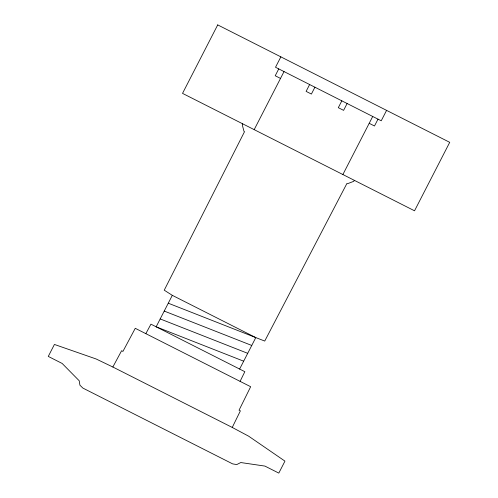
<?xml version="1.0" encoding="UTF-8"?>
<svg xmlns="http://www.w3.org/2000/svg" width="498" height="498" viewBox="0 0 498 498"><rect width="100%" height="100%" fill="white"/><g stroke="black" fill="none" stroke-linecap="round" stroke-linejoin="round"><path stroke-width="0.75" d="M242.694 123.828L242.271 124.892L243.995 131.385L244.53 131.659L164.24 290.185L172.314 295.339L255.798 337.594L264.737 341.055L346.907 183.476L347.442 183.75L353.754 181.316L354.371 180.351M240.086 381.362L244.835 371.689L150.938 324.161L145.833 333.66M232.249 427.44L240.385 410.85L239.059 410.184L250.662 386.716L135.263 328.307L122.931 351.401L121.605 350.735L112.853 367.014L96.12 358.977L54.425 344.448L48.275 356.412L62.157 363.459L79.226 380.777L79.923 385.191L82.886 388.085L232.653 463.887L236.755 464.572L240.764 462.542L264.905 466.084L278.812 473.1L284.956 461.129L248.626 436.167L232.249 427.44L112.853 367.014M280.86 56.859L275.512 67.267L381.238 120.784L386.585 110.375M278.743 68.905L275.226 75.752L280.511 78.423M254.185 129.642L284.028 71.581M172.314 295.339L156.148 326.8L243.671 361.187M309.632 84.536L306.114 91.383L311.399 94.06L314.917 87.212M341.833 100.833L338.31 107.68L343.601 110.357L347.118 103.509M239.625 369.055L255.798 337.594L168.274 303.201M342.879 174.537L372.722 116.47M378.007 119.147L374.49 125.994L369.199 123.317M164.228 311.069L251.751 345.456M160.188 318.932L247.711 353.325M217.719 24.9L182.529 93.375L414.535 210.803L449.725 142.335L217.719 24.9"/></g></svg>
